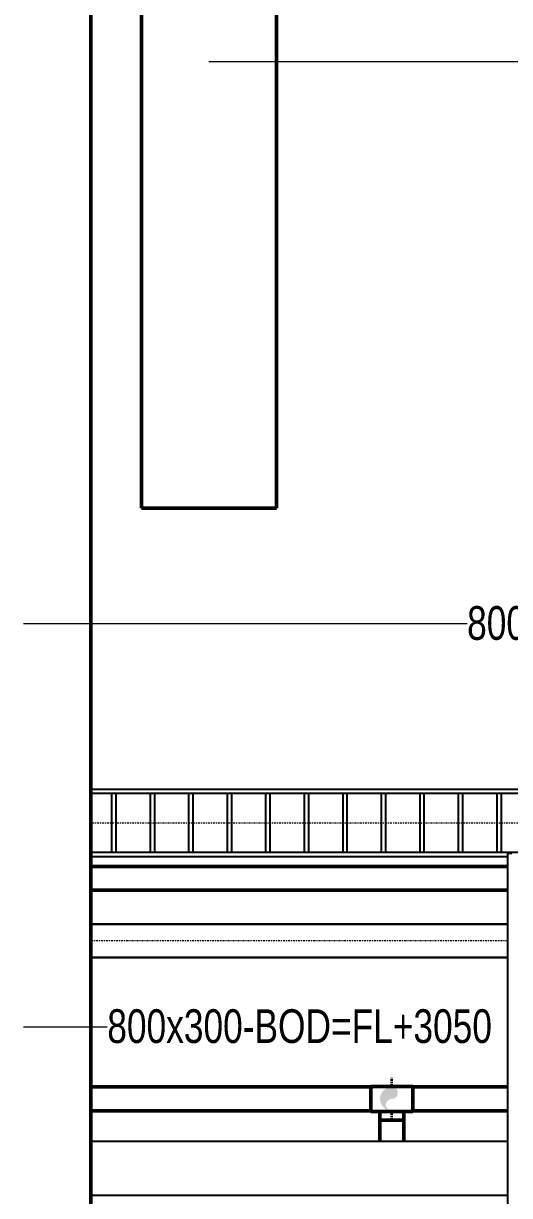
# Model space of a CAD drawing. Header units: millimetres. Extents: x -108050 to 96605, y 58136 to 140997.
# Drawn here: x -88609 to -85724, y 95229 to 102182 of the extents above; entities that cross this region are included whole.
import ezdxf

# ---------------------------------------------------------------- set-up
doc = ezdxf.new("R2010")
doc.units = ezdxf.units.MM
doc.linetypes.add('Center', pattern=[29.999999, 12, -6, 6, -6])
for name, color, linetype, lineweight in [('E-CABL-TRAY', 211, 'Continuous', 25), ('E-CABL-TRAY-CNTR', 211, 'Center', 18), ('M-HVAC-DUCT', 70, 'Continuous', 50), ('M-HVAC-DUCT-IDEN', 70, 'Continuous', 9), ('P-PIPE', 3, 'Continuous', 50), ('P-PIPE-CNTR', 3, 'Center', 35)]:
    doc.layers.add(name, color=color, linetype=linetype, lineweight=lineweight)
doc.styles.add('Arial_1', font='arial.ttf', dxfattribs={"width": 0.75, "height": 200})

# ---------------------------------------------------------------- blocks, each defined once
blk = doc.blocks.new('PG_Busway_ThanhThang - 1250A-1999621-HẦM')
at = {"layer": 'E-CABL-TRAY'}
for p, q in [((-88209.2, 95551.9), (-85736.6, 95551.9)), ((-85736.6, 95228.9), (-88209.2, 95228.9))]:
    blk.add_line(p, q, dxfattribs=at)
blk = doc.blocks.new('M_Elbow - Welded - Generic - Standard-V252-HẦM')
at = {"layer": 'P-PIPE'}
for p, q in [((-86493.2, 95675.3), (-86490.7, 95675.3)), ((-86490.7, 95675.3), (-86483.7, 95675.3)), ((-86483.7, 95675.3), (-86472.5, 95675.3)), ((-86472.5, 95675.3), (-86457.8, 95675.3)), ((-86457.8, 95675.3), (-86440.8, 95675.3)), ((-86440.8, 95675.3), (-86422.5, 95675.3)), ((-86422.5, 95675.3), (-86404.2, 95675.3)), ((-86404.2, 95675.3), (-86387.2, 95675.3)), ((-86387.2, 95675.3), (-86372.5, 95675.3)), ((-86372.5, 95675.3), (-86361.3, 95675.3)), ((-86361.3, 95675.3), (-86354.3, 95675.3)), ((-86354.3, 95675.3), (-86351.9, 95675.3))]:
    blk.add_line(p, q, dxfattribs=at)
at = {"layer": 'P-PIPE', "flags": 128}
for points in [[(-86493.2, 95675.3), (-86493.2, 95680.3), (-86493.2, 95685.4), (-86493.2, 95690.5), (-86493.2, 95695.5), (-86493.2, 95700.5), (-86493.2, 95705.5), (-86493.2, 95710.4), (-86493.2, 95715.2), (-86493.2, 95720), (-86493.2, 95724.7), (-86493.2, 95727.8)], [(-86351.9, 95727.8), (-86351.9, 95726), (-86351.9, 95721.3), (-86351.9, 95716.5), (-86351.9, 95711.7), (-86351.9, 95706.8), (-86351.9, 95701.8), (-86351.9, 95696.8), (-86351.9, 95691.8), (-86351.9, 95686.8), (-86351.9, 95681.7), (-86351.9, 95676.6), (-86351.9, 95675.3)]]:
    blk.add_lwpolyline(points, dxfattribs=at)

msp = doc.modelspace()

# ---------------------------------------------------------------- hatches: boundary and pattern name
at = {"layer": 'P-PIPE'}
msp.add_hatch(color=256, dxfattribs=at).paths.add_polyline_path([(-86431.6, 95732.8), (-86440.8, 95736.8), (-86447.5, 95742), (-86454.3, 95752.3), (-86456.6, 95757.8), (-86457.8, 95766.9), (-86456.6, 95776.1), (-86453.1, 95784.6), (-86447.5, 95791.9), (-86440.2, 95797.5), (-86431.6, 95801.1), (-86413, 95803.6), (-86404.8, 95807), (-86397.5, 95812.6), (-86391.9, 95819.9), (-86388.1, 95830.4), (-86387.2, 95837.6), (-86388.4, 95846.7), (-86391.9, 95855.3), (-86397.5, 95862.6), (-86404.8, 95868.2), (-86413.4, 95871.7), (-86422.5, 95872.9), (-86440.8, 95870.5), (-86457.8, 95863.4), (-86472.5, 95852.2), (-86483.7, 95837.6), (-86490.7, 95820.5), (-86493.2, 95802.3), (-86490.7, 95784), (-86483.7, 95766.9), (-86472.5, 95752.3), (-86457.8, 95741.1), (-86440.2, 95733.9)])

# ---------------------------------------------------------------- linework, layer by layer
at = {"layer": 'E-CABL-TRAY'}
for p, q in [((-32523.5, 97638.5), (-88209.2, 97638.5)), ((-32523.5, 97613.1), (-88209.2, 97613.1)), ((-88086, 97613.1), (-88086, 97263.9)), ((-88060.6, 97613.1), (-88060.6, 97263.9)), ((-87857.4, 97613.1), (-87857.4, 97263.9)), ((-87832, 97613.1), (-87832, 97263.9)), ((-87628.8, 97613.1), (-87628.8, 97263.9)), ((-87603.4, 97613.1), (-87603.4, 97263.9)), ((-87400.2, 97613.1), (-87400.2, 97263.9)), ((-87374.8, 97613.1), (-87374.8, 97263.9)), ((-87171.6, 97613.1), (-87171.6, 97263.9)), ((-87146.2, 97613.1), (-87146.2, 97263.9)), ((-86943, 97613.1), (-86943, 97263.9)), ((-86917.6, 97613.1), (-86917.6, 97263.9)), ((-86714.4, 97613.1), (-86714.4, 97263.9)), ((-86689, 97613.1), (-86689, 97263.9)), ((-86485.8, 97613.1), (-86485.8, 97263.9)), ((-86460.4, 97613.1), (-86460.4, 97263.9)), ((-86257.2, 97613.1), (-86257.2, 97263.9)), ((-86231.8, 97613.1), (-86231.8, 97263.9)), ((-86028.6, 97613.1), (-86028.6, 97263.9)), ((-86003.2, 97613.1), (-86003.2, 97263.9)), ((-85800, 97613.1), (-85800, 97263.9)), ((-85774.6, 97613.1), (-85774.6, 97263.9)), ((-32523.5, 97263.9), (-88209.2, 97263.9)), ((-85736.6, 97238.5), (-88209.2, 97238.5)), ((-85736.6, 97260.8), (-85711.2, 97260.8)), ((-85736.6, 97260.8), (-85736.6, 91583.8)), ((-85736.6, 96839), (-88209.2, 96839)), ((-85736.6, 96836.5), (-88209.2, 96836.5)), ((-85736.6, 96641.6), (-88209.2, 96641.6)), ((-85736.6, 96639), (-88209.2, 96639))]:
    msp.add_line(p, q, dxfattribs=at)
at = {"layer": 'E-CABL-TRAY-CNTR'}
for p, q in [((-43371.7, 97438.5), (-88209.2, 97438.5)), ((-85736.6, 96739), (-88209.2, 96739))]:
    msp.add_line(p, q, dxfattribs=at)
at = {"layer": 'M-HVAC-DUCT'}
for p, q in [((-87908, 99307.3), (-87908, 107144)), ((-87108, 99307.3), (-87108, 107144)), ((-88209.2, 104250.8), (-88209.2, 94803.6)), ((-87108, 99307.3), (-87908, 99307.3))]:
    msp.add_line(p, q, dxfattribs=at)
at = {"layer": 'M-HVAC-DUCT-IDEN'}
for p, q in [((-87508, 101955.2), (-84863.1, 101955.2)), ((-88609.2, 98621.4), (-85975.8, 98621.4)), ((-88609.2, 96230), (-88111.5, 96230))]:
    msp.add_line(p, q, dxfattribs=at)
at = {"layer": 'P-PIPE'}
for p, q in [((-85736.6, 97181.2), (-88209.2, 97181.2)), ((-88209.2, 97039.9), (-85736.6, 97039.9)), ((-86547, 95872.9), (-88209.2, 95872.9)), ((-86542, 95876.8), (-86547, 95876.8)), ((-86547, 95876.8), (-86547, 95802.3)), ((-86542, 95876.8), (-86547, 95876.8)), ((-86547, 95876.8), (-86547, 95802.3)), ((-86303, 95876.8), (-86542, 95876.8)), ((-86303, 95876.8), (-86542, 95876.8)), ((-86298, 95876.8), (-86303, 95876.8)), ((-86298, 95876.8), (-86303, 95876.8)), ((-86298, 95802.3), (-86298, 95876.8)), ((-86298, 95802.3), (-86298, 95876.8)), ((-85736.6, 95872.9), (-86298, 95872.9)), ((-86547, 95802.3), (-86547, 95727.8)), ((-86547, 95802.3), (-86547, 95727.8)), ((-86298, 95727.8), (-86298, 95802.3)), ((-86298, 95727.8), (-86298, 95802.3)), ((-88209.2, 95731.6), (-86547, 95731.6)), ((-86547, 95727.8), (-86542, 95727.8)), ((-86547, 95727.8), (-86542, 95727.8)), ((-86542, 95727.8), (-86303, 95727.8)), ((-86542, 95727.8), (-86303, 95727.8)), ((-86493.2, 95675.3), (-86493.2, 95551.9)), ((-86440.8, 95675.3), (-86493.2, 95675.3)), ((-86404.2, 95675.3), (-86440.8, 95675.3)), ((-86351.9, 95675.3), (-86404.2, 95675.3)), ((-86351.9, 95551.9), (-86351.9, 95675.3)), ((-86303, 95727.8), (-86298, 95727.8)), ((-86303, 95727.8), (-86298, 95727.8)), ((-86298, 95731.6), (-85736.6, 95731.6))]:
    msp.add_line(p, q, dxfattribs=at)
at = {"layer": 'P-PIPE-CNTR'}
for p, q in [((-86422.5, 95876.8), (-86422.5, 95927.3)), ((-86422.5, 95876.8), (-86547, 95876.8)), ((-86422.5, 95876.8), (-86298, 95876.8)), ((-86422.5, 95727.8), (-86547, 95727.8)), ((-86422.5, 95677.3), (-86422.5, 95727.8)), ((-86422.5, 95727.8), (-86298, 95727.8))]:
    msp.add_line(p, q, dxfattribs=at)

# ---------------------------------------------------------------- block references
at = {"layer": 'E-CABL-TRAY'}
msp.add_blockref('PG_Busway_ThanhThang - 1250A-1999621-HẦM', (0, 0), dxfattribs=at)
at = {"layer": 'P-PIPE'}
msp.add_blockref('M_Elbow - Welded - Generic - Standard-V252-HẦM', (0, 0), dxfattribs=at)

# ---------------------------------------------------------------- texts
at = {"layer": 'M-HVAC-DUCT-IDEN', "char_height": 200, "width": 2819.936, "attachment_point": 1, "style": 'Arial_1'}
for insert in [(-85975.8, 98725.4), (-88111.5, 96334)]:
    msp.add_mtext('800x300-BOD=FL+3050', dxfattribs=dict(at, insert=insert))

doc.saveas('drawing.dxf')
